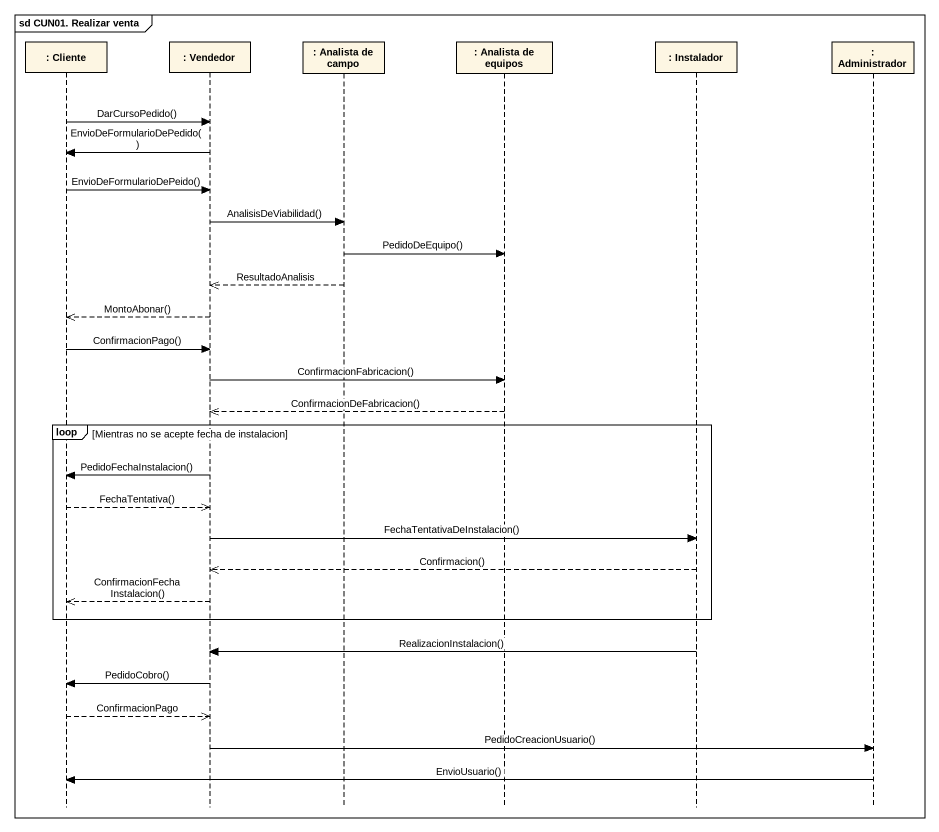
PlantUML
@startuml
mainframe sd CUN01. Realizar venta
hide footbox
participant ": Cliente" as Cliente
participant ": Vendedor" as Vendedor
participant ": Analista de campo" as Analista_de_campo
participant ": Analista de equipos" as Analista_de_equipos
participant ": Instalador" as Instalador
participant ": Administrador" as Administrador

Cliente -> Vendedor : DarCursoPedido()
Vendedor -> Cliente : EnvioDeFormularioDePedido()
Cliente -> Vendedor : EnvioDeFormularioDePeido()
Vendedor -> Analista_de_campo : AnalisisDeViabilidad()
Analista_de_campo -> Analista_de_equipos : PedidoDeEquipo()
Analista_de_campo -->> Vendedor : ResultadoAnalisis
Vendedor -->> Cliente : MontoAbonar()
Cliente -> Vendedor : ConfirmacionPago()
Vendedor -> Analista_de_equipos : ConfirmacionFabricacion()
Analista_de_equipos -->> Vendedor : ConfirmacionDeFabricacion()
loop Mientras no se acepte fecha de instalacion
  Vendedor -> Cliente : PedidoFechaInstalacion()
  Cliente -->> Vendedor : FechaTentativa()
  Vendedor -> Instalador : FechaTentativaDeInstalacion()
  Instalador -->> Vendedor : Confirmacion()
  Vendedor -->> Cliente : ConfirmacionFechaInstalacion()
end
Instalador -> Vendedor : RealizacionInstalacion()
Vendedor -> Cliente : PedidoCobro()
Cliente -->> Vendedor : ConfirmacionPago
Vendedor -> Administrador : PedidoCreacionUsuario()
Administrador -> Cliente : EnvioUsuario()
@enduml
